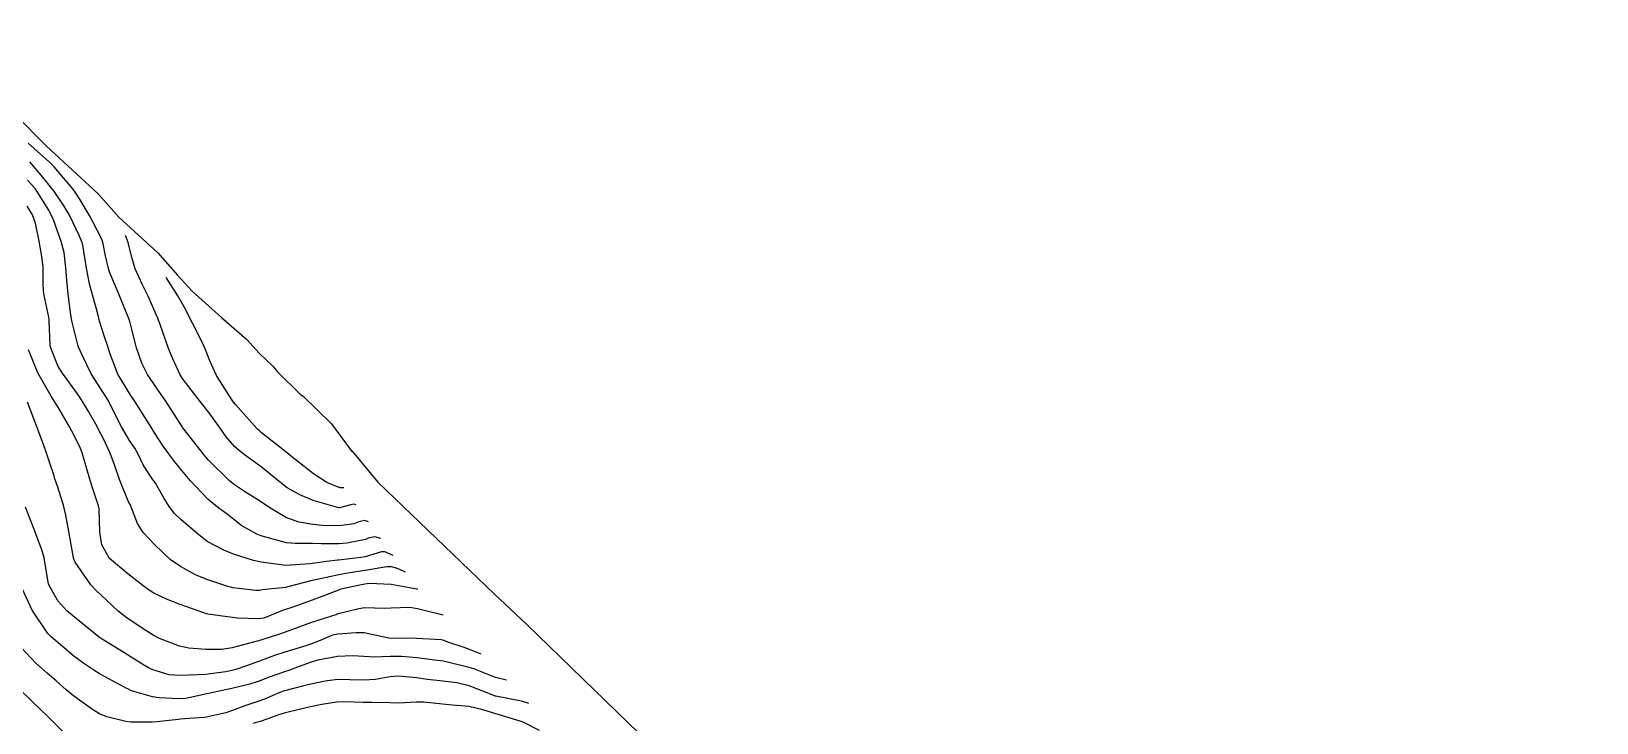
# Model space of a CAD drawing. Header units: metres. Extents: x 318500 to 325275, y 7408834 to 7428799.
# Drawn here: x 322683.9 to 322802.7, y 7422122.9 to 7422175.4 of the extents above; entities that cross this region are included whole.
import ezdxf

# ---------------------------------------------------------------- set-up
doc = ezdxf.new("R2010")
doc.units = ezdxf.units.M
doc.header["$MEASUREMENT"] = 0
for name, color, linetype in [('Area', 45, 'Continuous'), ('Curvas de Nivel 1m', 11, 'Continuous'), ('Curvas de Nivel 5m', 15, 'Continuous'), ('Vias Primárias', 230, 'Continuous')]:
    doc.layers.add(name, color=color, linetype=linetype)

msp = doc.modelspace()

# ---------------------------------------------------------------- linework, layer by layer
at = {"layer": 'Area'}
msp.add_lwpolyline([(322682.76, 7422168.98), (322685.02, 7422166.69), (322688.99, 7422163.02), (322690.52, 7422161.27), (322693.49, 7422158.57), (322694.99, 7422156.88), (322696.09, 7422155.67), (322697.58, 7422154.34), (322698.07, 7422153.9), (322698.33, 7422153.66), (322700.25, 7422152), (322701.17, 7422150.97), (322702.23, 7422149.95), (322702.58, 7422149.56), (322704.31, 7422147.82), (322704.51, 7422147.7), (322706.67, 7422145.6), (322708.24, 7422143.48), (322708.23, 7422143.52), (322710.19, 7422141.19), (322719.03, 7422132.67), (322721.48, 7422130.37), (322729.98, 7422122.14)], dxfattribs=at)
at = {"layer": 'Curvas de Nivel 1m', "flags": 128}
for points, elevation in [([(322709.47, 7422138.18), (322709.16, 7422138.27), (322708.75, 7422138.17), (322708.37, 7422138.03), (322707.26, 7422137.87), (322705.98, 7422137.89), (322705.26, 7422137.97), (322704.22, 7422138.15), (322703.26, 7422138.47), (322701.98, 7422139.22), (322701.28, 7422139.7), (322700.06, 7422140.48), (322699.3, 7422140.97), (322698.92, 7422141.27), (322697.32, 7422142.85), (322696.94, 7422143.29), (322695.48, 7422145.17), (322695.38, 7422145.31), (322695.35, 7422145.35), (322694.09, 7422147.33), (322693.39, 7422148.33), (322692.71, 7422149.35), (322692.27, 7422150.21), (322691.86, 7422151.36), (322691.45, 7422152.96), (322691.36, 7422153.37), (322691.31, 7422153.52), (322690.55, 7422155.38), (322689.84, 7422157.05), (322689.73, 7422157.39), (322689.52, 7422158.34), (322689.31, 7422159.39), (322689.17, 7422159.77), (322688.31, 7422161.41), (322687.58, 7422162.6), (322687.27, 7422163.1), (322687.03, 7422163.43), (322685.61, 7422165.1), (322685.27, 7422165.45), (322683.64, 7422166.9)], 792), ([(322710.4, 7422136.9), (322709.96, 7422137.04), (322709.46, 7422136.92), (322709.25, 7422136.83), (322707.82, 7422136.56), (322707.24, 7422136.51), (322705.9, 7422136.51), (322705.24, 7422136.52), (322703.92, 7422136.52), (322703.24, 7422136.57), (322701.4, 7422137.08), (322701.25, 7422137.13), (322701.01, 7422137.23), (322699.87, 7422137.87), (322699.26, 7422138.34), (322698.76, 7422138.76), (322698.01, 7422139.28), (322697.28, 7422139.88), (322695.94, 7422141.3), (322695.31, 7422142.06), (322694.75, 7422142.75), (322694.31, 7422143.33), (322693.9, 7422143.9), (322693.34, 7422144.76), (322693.12, 7422145.11), (322692.97, 7422145.35), (322692.32, 7422146.4), (322691.72, 7422147.36), (322691.39, 7422147.83), (322690.45, 7422149.38), (322689.84, 7422150.97), (322689.71, 7422151.39), (322689.44, 7422152.21), (322689.07, 7422153.4), (322688.93, 7422153.94), (322688.53, 7422155.4), (322688.31, 7422156.22), (322688.08, 7422157.41), (322687.8, 7422159.15), (322687.73, 7422159.42), (322687.55, 7422159.85), (322686.79, 7422161.43), (322686.34, 7422162.2), (322685.59, 7422163.27), (322685.45, 7422163.45), (322684.75, 7422164.31), (322683.78, 7422165.47)], 791), ([(322712.27, 7422134.34), (322711.68, 7422134.62), (322711.22, 7422134.76), (322710.86, 7422134.75), (322709.21, 7422134.47), (322708.06, 7422134.3), (322707.21, 7422134.15), (322705.92, 7422133.88), (322705.21, 7422133.72), (322703.24, 7422133.21), (322703.19, 7422133.2), (322701.41, 7422133), (322701.19, 7422132.97), (322700.92, 7422132.97), (322699.19, 7422133.17), (322699.11, 7422133.19), (322698.8, 7422133.27), (322697.2, 7422133.79), (322696.34, 7422134.16), (322695.21, 7422134.77), (322694.43, 7422135.32), (322693.24, 7422136.44), (322692.38, 7422137.35), (322691.94, 7422138.04), (322691.43, 7422139.37), (322691.38, 7422139.48), (322691.27, 7422139.68), (322690.58, 7422141.38), (322690.21, 7422142.49), (322689.88, 7422143.38), (322689.34, 7422144.51), (322689.04, 7422145.08), (322688.87, 7422145.4), (322688.2, 7422146.58), (322687.7, 7422147.42), (322687.39, 7422147.88), (322686.24, 7422149.44), (322685.93, 7422149.96), (322685.43, 7422151.17), (322685.33, 7422151.45), (322685.32, 7422151.56), (322685.25, 7422153.45), (322685.22, 7422153.7), (322684.84, 7422155.46), (322684.79, 7422156.16), (322684.79, 7422157.46), (322684.69, 7422158.29), (322684.47, 7422159.46), (322684.2, 7422160.83), (322683.97, 7422161.47), (322683.58, 7422162.12)], 789), ([(322708.53, 7422139.46), (322708.36, 7422139.51), (322708.12, 7422139.46), (322707.27, 7422139.22), (322707.21, 7422139.22), (322705.28, 7422139.8), (322704.25, 7422140.23), (322703.29, 7422140.76), (322702.69, 7422141.22), (322701.32, 7422142.34), (322700.06, 7422143.25), (322699.65, 7422143.57), (322699.34, 7422143.87), (322698.68, 7422144.61), (322698.21, 7422145.28), (322697.37, 7422146.44), (322696.69, 7422147.3), (322695.4, 7422148.96), (322695.19, 7422149.31), (322694.63, 7422150.53), (322694.3, 7422151.33), (322693.66, 7422153.14), (322693.58, 7422153.34), (322693.46, 7422153.66), (322692.74, 7422155.35), (322692.31, 7422156.16), (322691.76, 7422157.37), (322691.52, 7422158.23), (322691.24, 7422159.37), (322691.03, 7422159.9)], 793), ([(322707.6, 7422140.74), (322707.56, 7422140.75), (322707.5, 7422140.74), (322707.29, 7422140.74), (322706.32, 7422141.16), (322705.31, 7422141.82), (322703.53, 7422143.21), (322703.33, 7422143.37), (322702.62, 7422143.93), (322701.35, 7422144.93), (322701.19, 7422145.07), (322701.02, 7422145.23), (322699.38, 7422147.08), (322699.23, 7422147.26), (322698.84, 7422147.82), (322697.94, 7422149.28), (322697.42, 7422150.39), (322697.07, 7422151.29), (322696.75, 7422151.99), (322695.48, 7422154.48), (322695.01, 7422155.32), (322694.12, 7422156.71)], 794), ([(322713.22, 7422133.05), (322713.2, 7422133.06), (322713.15, 7422133.07), (322711.2, 7422133.41), (322709.56, 7422133.48), (322709.2, 7422133.44), (322708.94, 7422133.39), (322707.72, 7422133.14), (322707.31, 7422133.04), (322707.2, 7422132.99), (322705.88, 7422132.48), (322705.19, 7422132.23), (322703.65, 7422131.68), (322703.17, 7422131.52), (322702.94, 7422131.45), (322702.4, 7422131.22), (322701.53, 7422130.86), (322701.16, 7422130.8), (322699.55, 7422130.87), (322699.16, 7422130.9), (322697.29, 7422131.17), (322697.17, 7422131.2), (322696.9, 7422131.29), (322695.18, 7422131.91), (322694.15, 7422132.3), (322693.18, 7422132.77), (322692.83, 7422132.99), (322692.35, 7422133.35), (322691.2, 7422134.23), (322689.83, 7422135.38), (322689.24, 7422136.43), (322689.09, 7422137.39), (322689.03, 7422139.15), (322688.98, 7422139.39), (322688.56, 7422140.67), (322688.33, 7422141.4), (322688.1, 7422142.2), (322687.75, 7422143.41), (322687.63, 7422143.72), (322687.34, 7422144.31), (322686.96, 7422145.04), (322686.75, 7422145.43), (322685.86, 7422146.95), (322685.54, 7422147.45), (322685.38, 7422147.69), (322684.39, 7422149.46), (322683.67, 7422151.23)], 788), ([(322715.13, 7422131.09), (322713.18, 7422131.58), (322712.6, 7422131.66), (322711.18, 7422131.61), (322710.68, 7422131.6), (322709.18, 7422131.64), (322708.73, 7422131.58), (322707.17, 7422131.19), (322707.14, 7422131.18), (322707.06, 7422131.15), (322705.64, 7422130.69), (322705.16, 7422130.53), (322704.18, 7422130.17), (322703.15, 7422129.8), (322702.71, 7422129.65), (322701.39, 7422129.23), (322701.2, 7422129.17), (322701.14, 7422129.15), (322701.02, 7422129.11), (322699.13, 7422128.62), (322698.34, 7422128.48), (322697.13, 7422128.49), (322695.84, 7422128.59), (322695.13, 7422128.74), (322693.62, 7422129.33), (322693.14, 7422129.57), (322692.58, 7422129.92), (322691.16, 7422130.86), (322690.48, 7422131.38), (322689.18, 7422132.6), (322688.78, 7422132.99), (322688.39, 7422133.4), (322687.22, 7422135.11), (322687.09, 7422135.42), (322687.05, 7422135.6), (322686.73, 7422137.43), (322686.51, 7422138.68), (322686.32, 7422139.43), (322685.86, 7422140.88), (322685.68, 7422141.44), (322685.59, 7422141.73), (322685.32, 7422142.55), (322685.01, 7422143.45), (322684.83, 7422143.96), (322684.27, 7422145.46), (322683.6, 7422147.24)], 787), ([(322718.02, 7422128.12), (322717.13, 7422128.49), (322716.74, 7422128.63), (322715.49, 7422129.04), (322715.14, 7422129.18), (322714.98, 7422129.22), (322713.14, 7422129.33), (322712.88, 7422129.34), (322711.14, 7422129.32), (322710.89, 7422129.36), (322709.15, 7422129.74), (322708.53, 7422129.76), (322707.15, 7422129.66), (322706.74, 7422129.56), (322705.8, 7422129.17), (322705.14, 7422128.91), (322704.71, 7422128.76), (322703.13, 7422128.28), (322702.33, 7422128.02), (322701.12, 7422127.58), (322700.21, 7422127.24), (322699.4, 7422126.97), (322699.11, 7422126.89), (322698.65, 7422126.8), (322697.1, 7422126.6), (322695.87, 7422126.54), (322695.1, 7422126.5), (322694.35, 7422126.57), (322693.11, 7422126.95), (322692.83, 7422127.07), (322692.35, 7422127.35), (322691.12, 7422128.13), (322689.26, 7422129.26), (322689.14, 7422129.34), (322689.07, 7422129.39), (322687.16, 7422130.93), (322686.57, 7422131.43), (322685.91, 7422132.17), (322685.19, 7422133.45), (322684.86, 7422135.45), (322684.71, 7422135.97), (322684.14, 7422137.46), (322683.45, 7422139.28)], 786), ([(322721.65, 7422124.39), (322721.08, 7422124.56), (322719.14, 7422124.94), (322719.09, 7422124.95), (322718.99, 7422124.99), (322717.1, 7422125.74), (322716.18, 7422125.96), (322715.11, 7422126.07), (322713.96, 7422126.21), (322713.11, 7422126.33), (322711.74, 7422126.47), (322711.11, 7422126.42), (322710, 7422126.22), (322709.11, 7422126.16), (322708.05, 7422126.19), (322707.11, 7422126.2), (322706.18, 7422126.09), (322705.1, 7422125.86), (322704.56, 7422125.72), (322703.09, 7422125.35), (322702.99, 7422125.32), (322702.74, 7422125.21), (322701.59, 7422124.71), (322701.08, 7422124.53), (322700.1, 7422124.21), (322699.07, 7422123.82), (322698.64, 7422123.69), (322697.06, 7422123.33), (322697.03, 7422123.32), (322696.63, 7422123.29), (322695.17, 7422123.2), (322695.06, 7422123.18), (322693.4, 7422122.99), (322693.05, 7422122.98), (322691.44, 7422122.98), (322691.05, 7422123.02), (322689.62, 7422123.38), (322689.06, 7422123.61), (322688.54, 7422123.93), (322687.08, 7422124.97), (322686.52, 7422125.43), (322685.77, 7422126.11), (322685.1, 7422126.7), (322684.23, 7422127.46), (322683.13, 7422128.6)], 784), ([(322687.03, 7422121.5), (322685.1, 7422123.45), (322685.06, 7422123.49), (322684.64, 7422123.89), (322683.09, 7422125.37)], 783), ([(322722.46, 7422122.35), (322721.21, 7422122.97), (322721.06, 7422123.03), (322720.98, 7422123.05), (322719.07, 7422123.62), (322718.16, 7422123.92), (322717.08, 7422124.17), (322715.84, 7422124.27), (322715.08, 7422124.34), (322713.67, 7422124.48), (322713.08, 7422124.48), (322711.76, 7422124.41), (322711.08, 7422124.43), (322709.74, 7422124.46), (322709.08, 7422124.47), (322707.7, 7422124.52), (322707.08, 7422124.49), (322705.94, 7422124.31), (322705.07, 7422124.13), (322704.31, 7422123.95), (322703.07, 7422123.65), (322702.73, 7422123.55), (322701.83, 7422123.22), (322701.26, 7422123.03), (322701.06, 7422122.98), (322700.69, 7422122.87)], 783)]:
    msp.add_lwpolyline(points, dxfattribs=dict(at, elevation=elevation))
at = {"layer": 'Curvas de Nivel 5m', "flags": 128}
for points, elevation in [([(322711.34, 7422135.62), (322710.71, 7422135.89), (322710.45, 7422135.89), (322709.23, 7422135.52), (322708.9, 7422135.46), (322707.22, 7422135.27), (322707.12, 7422135.26), (322706.28, 7422135.16), (322705.22, 7422135.02), (322705.03, 7422134.99), (322703.21, 7422134.85), (322701.34, 7422135.11), (322701.22, 7422135.13), (322700.74, 7422135.24), (322699.23, 7422135.71), (322698.49, 7422136.01), (322697.24, 7422136.69), (322696.45, 7422137.3), (322695.26, 7422138.31), (322694.74, 7422138.79), (322694.35, 7422139.32), (322693.95, 7422140), (322693.3, 7422141.11), (322693.21, 7422141.25), (322693.14, 7422141.34), (322692.4, 7422142.44), (322691.96, 7422143.36), (322691.74, 7422143.77), (322691.34, 7422144.34), (322690.72, 7422145.38), (322690.08, 7422146.67), (322689.72, 7422147.39), (322689.39, 7422147.9), (322688.43, 7422149.4), (322688.09, 7422150.09), (322687.46, 7422151.42), (322687.43, 7422151.49), (322686.97, 7422153.43), (322686.85, 7422154.05), (322686.67, 7422155.43), (322686.57, 7422156.5), (322686.51, 7422157.44), (322686.37, 7422158.59), (322686.16, 7422159.44), (322685.56, 7422161.07), (322685.4, 7422161.45), (322685.21, 7422161.82), (322684.18, 7422163.46), (322683.6, 7422164.09)], 790), ([(322719.94, 7422126.15), (322719.11, 7422126.35), (322717.46, 7422127.01), (322717.12, 7422127.13), (322715.58, 7422127.5), (322715.13, 7422127.59), (322714.5, 7422127.68), (322713.13, 7422127.84), (322711.99, 7422127.95), (322711.13, 7422127.95), (322709.91, 7422127.9), (322709.13, 7422127.95), (322708.26, 7422128.01), (322707.13, 7422127.96), (322705.63, 7422127.68), (322705.12, 7422127.52), (322704.22, 7422127.19), (322703.42, 7422126.9), (322703.11, 7422126.8), (322701.94, 7422126.38), (322701.1, 7422126.06), (322700.48, 7422125.86), (322699.09, 7422125.52), (322697.92, 7422125.28), (322697.24, 7422125.13), (322697.09, 7422125.09), (322695.62, 7422124.77), (322695.08, 7422124.74), (322693.6, 7422124.82), (322693.08, 7422124.89), (322691.5, 7422125.36), (322691.21, 7422125.49), (322691.09, 7422125.55), (322690.71, 7422125.76), (322689.1, 7422126.61), (322688.62, 7422126.91), (322687.88, 7422127.41), (322687.12, 7422127.98), (322685.38, 7422129.45), (322685.14, 7422129.69), (322683.94, 7422131.46), (322683.19, 7422133.1)], 785)]:
    msp.add_lwpolyline(points, dxfattribs=dict(at, elevation=elevation))
at = {"layer": 'Vias Primárias'}
for points in [[(323715.64, 7420145.55, 0), (323709.04, 7420132.94)], [(323831.09, 7420001.79, 0), (323833.84, 7420008.44, 0.220888)]]:
    msp.add_lwpolyline(points, format="xyb", dxfattribs=at)

doc.saveas('drawing.dxf')
